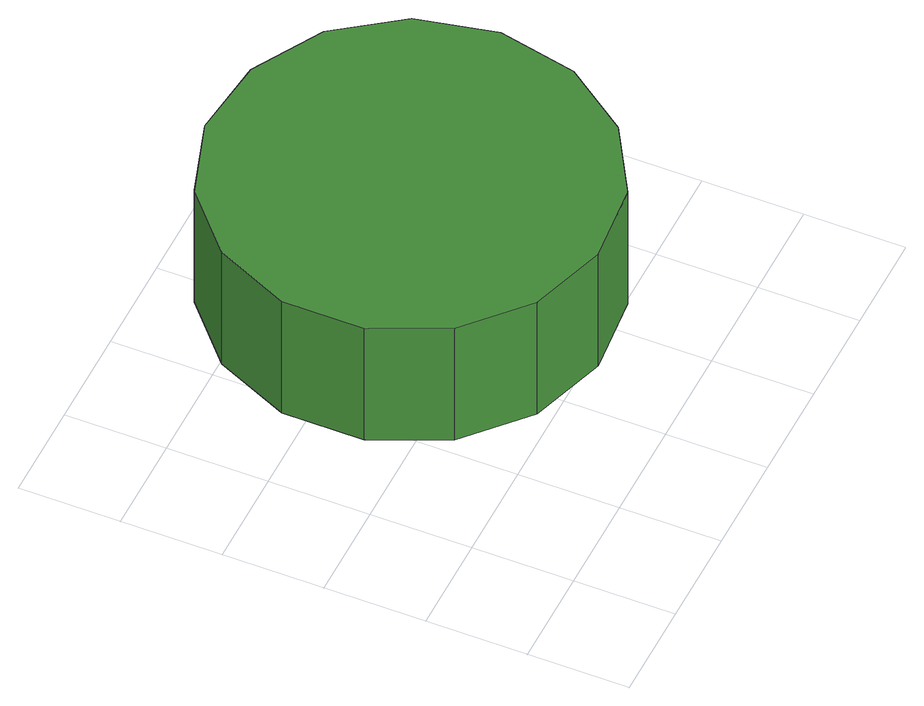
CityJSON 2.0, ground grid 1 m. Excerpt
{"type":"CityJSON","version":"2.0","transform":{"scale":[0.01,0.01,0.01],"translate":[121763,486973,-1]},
"CityObjects":{
"tree1":{"type":"SolitaryVegetationObject","attributes":{"function":"something"},"geometry":[{"type":"MultiSurface","lod":"1","boundaries":[[[0,1,2,3,4,5,6,7,8,9,10,11,12,13,14]],[[15,16,17,18,19,20,21,22,23,24,25,26,27,28,29]],[[0,29,28,1]],[[1,28,27,2]],[[2,27,26,3]],[[3,26,25,4]],[[4,25,24,5]],[[5,24,23,6]],[[6,23,22,7]],[[7,22,21,8]],[[8,21,20,9]],[[9,20,19,10]],[[10,19,18,11]],[[11,18,17,12]],[[12,17,16,13]],[[13,16,15,14]],[[14,15,29,0]]]}]},
"tree2":{"type":"SolitaryVegetationObject","attributes":{"function":"something"}}
},
"vertices":[
[468,283,190],[451,363,190],[404,428,190],[334,468,190],[253,477,190],[176,452,190],[116,398,190],[83,324,190],[83,243,190],[116,169,190],[176,115,190],[253,90,190],[334,98,190],[404,139,190],[451,204,190],[451,204,46],[404,139,46],[334,98,46],[253,90,46],[176,115,46],[116,169,46],[83,243,46],[83,324,46],[116,398,46],[176,452,46],[253,477,46],[334,468,46],[404,428,46],[451,363,46],[468,283,46]
]}
